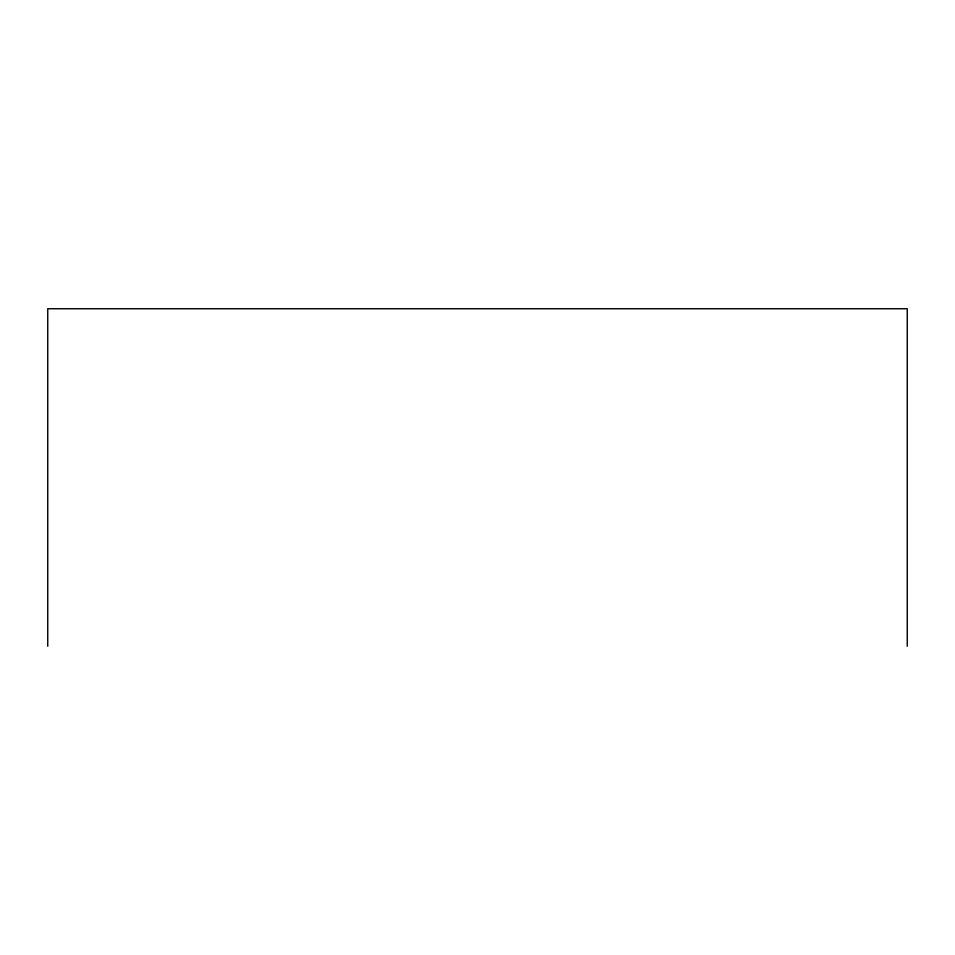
<?xml version="1.0" encoding="UTF-8"?>
<svg xmlns="http://www.w3.org/2000/svg" width="955" height="955" viewBox="0 0 955 955"><rect width="100%" height="100%" fill="white"/><g stroke="black" fill="none" stroke-linecap="round" stroke-linejoin="round"><path stroke-width="1.43" d="M907.25 646.26L907.25 308.74L47.75 308.74L47.75 646.26"/></g></svg>
